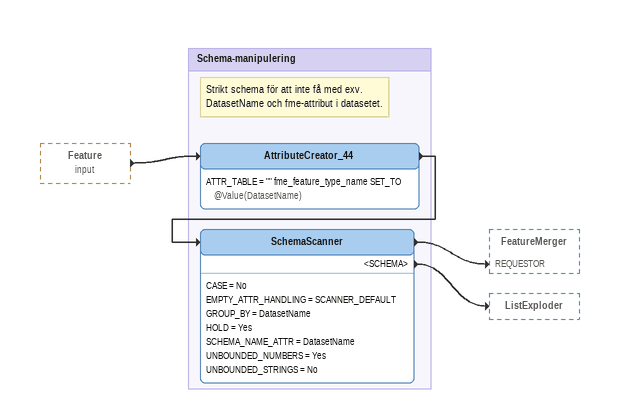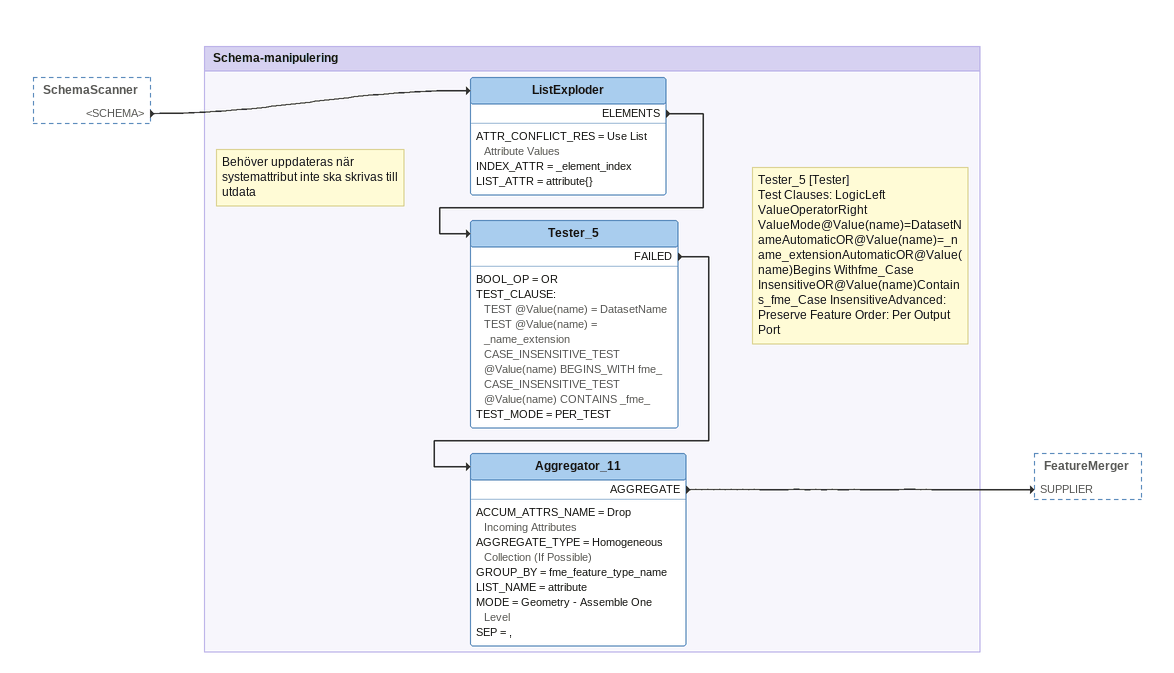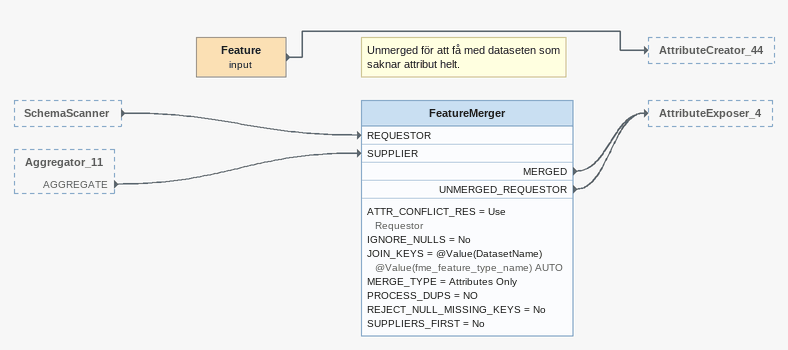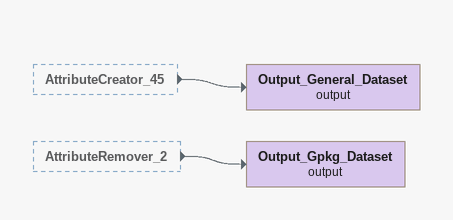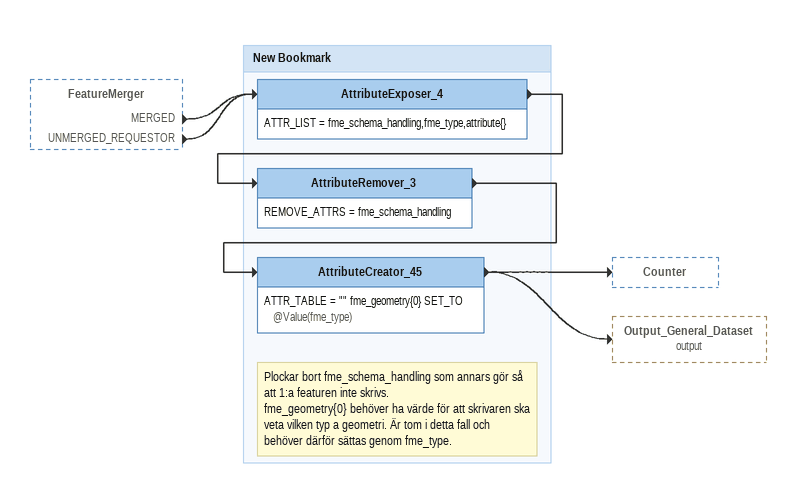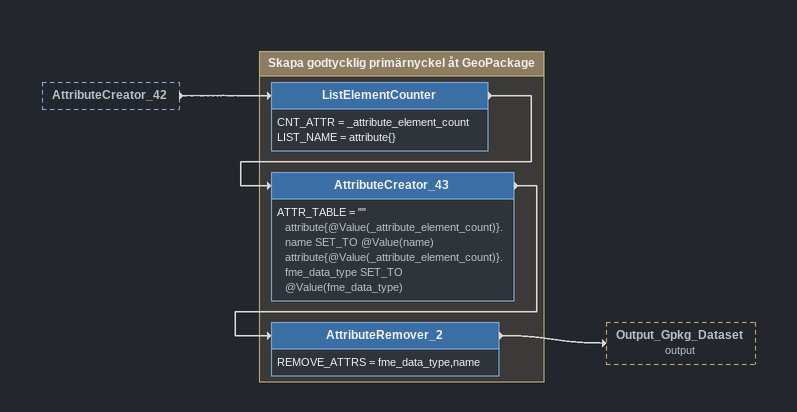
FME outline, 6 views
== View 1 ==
Feature (input) [outside]
    -> AttributeCreator_44

Bookmark: Schema-manipulering
Note: Strikt schema för att inte få med exv. DatasetName och fme-attribut i datasetet.
AttributeCreator_44
    ATTR_TABLE = "" fme_feature_type_name SET_TO @Value(DatasetName)
    -> SchemaScanner
SchemaScanner
    CASE = No
    EMPTY_ATTR_HANDLING = SCANNER_DEFAULT
    GROUP_BY = DatasetName
    HOLD = Yes
    SCHEMA_NAME_ATTR = DatasetName
    UNBOUNDED_NUMBERS = Yes
    UNBOUNDED_STRINGS = No
    -> FeatureMerger [REQUESTOR]
    <SCHEMA> -> ListExploder

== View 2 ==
SchemaScanner [outside]
    <SCHEMA> -> ListExploder

Bookmark: Schema-manipulering
ListExploder
    ATTR_CONFLICT_RES = Use List Attribute Values
    INDEX_ATTR = _element_index
    LIST_ATTR = attribute{}
    ELEMENTS -> Tester_5
Note: Behöver uppdateras när systemattribut inte ska skrivas till utdata
Note: Tester_5 [Tester] / Test Clauses: LogicLeft ValueOperatorRight ValueMode@Value(name)=DatasetNameAutomaticOR@Value(name)=_name_extensionAutomaticOR@Value(name)Begins Withfme_Case InsensitiveOR@Value(name)Contains_fme_Case InsensitiveAdvanced: / Preserve Feature Order: Per Output Port
Tester_5
    BOOL_OP = OR
    TEST_CLAUSE:
      TEST @Value(name) = DatasetName
      TEST @Value(name) = _name_extension
      CASE_INSENSITIVE_TEST @Value(name) BEGINS_WITH fme_
      CASE_INSENSITIVE_TEST @Value(name) CONTAINS _fme_
    TEST_MODE = PER_TEST
    FAILED -> Aggregator_11
Aggregator_11
    ACCUM_ATTRS_NAME = Drop Incoming Attributes
    AGGREGATE_TYPE = Homogeneous Collection (If Possible)
    GROUP_BY = fme_feature_type_name
    LIST_NAME = attribute
    MODE = Geometry - Assemble One Level
    SEP = ,
    AGGREGATE -> FeatureMerger [SUPPLIER]

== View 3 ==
SchemaScanner [outside]
    -> FeatureMerger [REQUESTOR]
Aggregator_11 [outside]
    AGGREGATE -> FeatureMerger [SUPPLIER]
Feature (input)
    -> AttributeCreator_44
Note: Unmerged för att få med dataseten som saknar attribut helt.
FeatureMerger
    ATTR_CONFLICT_RES = Use Requestor
    IGNORE_NULLS = No
    JOIN_KEYS = @Value(DatasetName) @Value(fme_feature_type_name) AUTO
    MERGE_TYPE = Attributes Only
    PROCESS_DUPS = NO
    REJECT_NULL_MISSING_KEYS = No
    SUPPLIERS_FIRST = No
    MERGED -> AttributeExposer_4
    UNMERGED_REQUESTOR -> AttributeExposer_4

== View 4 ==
AttributeCreator_45 [outside]
    -> Output_General_Dataset (output)
AttributeRemover_2 [outside]
    -> Output_Gpkg_Dataset (output)
Output_General_Dataset (output)
Output_Gpkg_Dataset (output)

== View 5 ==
FeatureMerger [outside]
    MERGED -> AttributeExposer_4
    UNMERGED_REQUESTOR -> AttributeExposer_4

Bookmark: New Bookmark
AttributeExposer_4
    ATTR_LIST = fme_schema_handling,fme_type,attribute{}
    -> AttributeRemover_3
AttributeRemover_3
    REMOVE_ATTRS = fme_schema_handling
    -> AttributeCreator_45
Note: Plockar bort fme_schema_handling som annars gör så att 1:a featuren inte skrivs. / fme_geometry{0} behöver ha värde för att skrivaren ska veta vilken typ a geometri. Är tom i detta fall och behöver därför sättas genom fme_type.
AttributeCreator_45
    ATTR_TABLE = "" fme_geometry{0} SET_TO @Value(fme_type)
    -> Counter
    -> Output_General_Dataset (output)

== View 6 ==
AttributeCreator_42 [outside]
    -> ListElementCounter

Bookmark: Skapa godtycklig primärnyckel åt GeoPackage
ListElementCounter
    CNT_ATTR = _attribute_element_count
    LIST_NAME = attribute{}
    -> AttributeCreator_43
AttributeCreator_43
    ATTR_TABLE = "" attribute{@Value(_attribute_element_count)}.name SET_TO @Value(name)  attribute{@Value(_attribute_element_count)}.fme_data_type SET_TO @Value(fme_data_type)
    -> AttributeRemover_2
AttributeRemover_2
    REMOVE_ATTRS = fme_data_type,name
    -> Output_Gpkg_Dataset (output)
